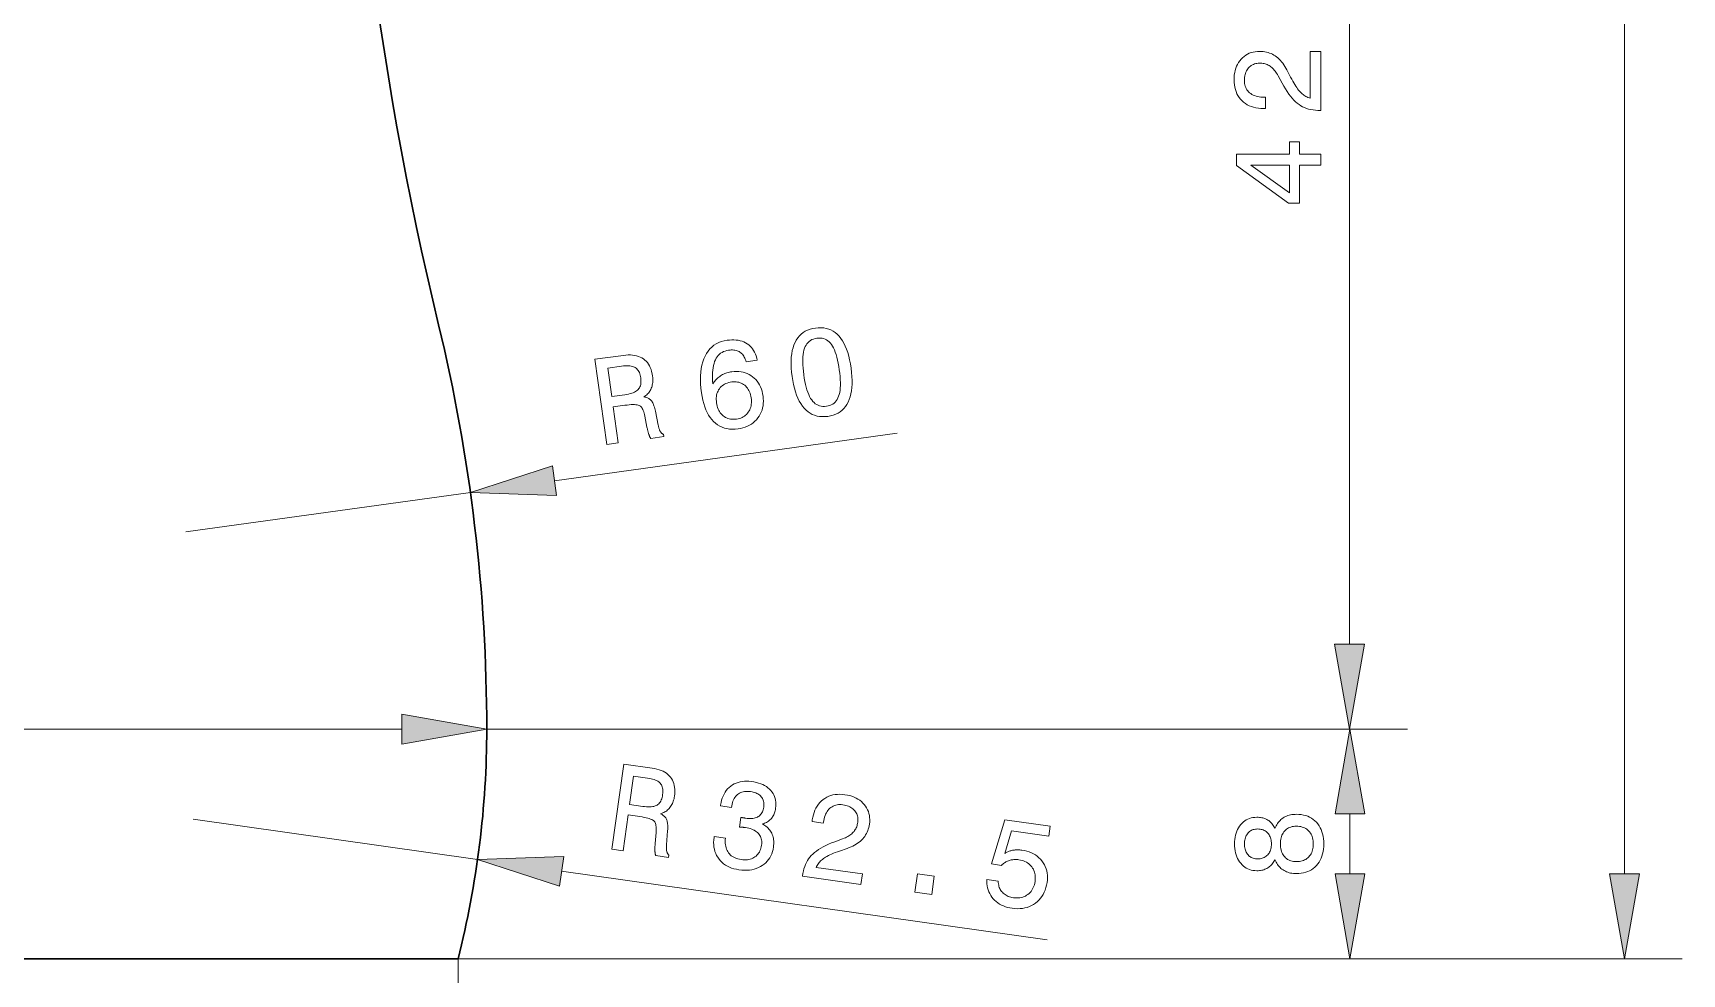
# Model space of a CAD drawing. Extents: x 0 to 297, y 0 to 562.
# Drawn here: x 160.9 to 218.3, y 124.6 to 157.4 of the extents above; entities that cross this region are included whole.
import ezdxf

# ---------------------------------------------------------------- set-up
doc = ezdxf.new("R2010")
doc.units = 0

msp = doc.modelspace()

# ---------------------------------------------------------------- linework, layer by layer
at = {"color": 7, "lineweight": 13}
for p, q in [((216.307, 128.124), (216.307, 362.215)), ((206.725, 136.124), (206.725, 172.215)), ((131.236, 133.17), (173.727, 133.17)), ((176.681, 133.17), (208.725, 133.17)), ((176.681, 133.17), (208.744, 133.17)), ((175.631, 125.17), (218.307, 125.17)), ((175.631, 125.17), (208.744, 125.17)), ((175.681, 125.17), (175.681, 105.089))]:
    msp.add_line(p, q, dxfattribs=at)
at = {"color": 7, "lineweight": 13, "ltscale": 0.301139}
msp.add_line((179.038, 141.821), (190.97, 143.476), dxfattribs=at)
at = {"color": 7, "lineweight": 13, "ltscale": 0.25}
for p, q in [((166.207, 140.04), (176.112, 141.415)), ((166.461, 130.028), (176.363, 128.632))]:
    msp.add_line(p, q, dxfattribs=at)
at = {"color": 7, "lineweight": 13, "ltscale": 0.052279}
msp.add_line((206.744, 128.124), (206.744, 130.215), dxfattribs=at)
at = {"color": 7, "lineweight": 13, "ltscale": 0.426984}
msp.add_line((179.288, 128.219), (196.2, 125.834), dxfattribs=at)
at = {"color": 7, "lineweight": 30}
for p, q in [((175.681, 125.17), (129.281, 125.17)), ((175.631, 125.17), (129.331, 125.17))]:
    msp.add_line(p, q, dxfattribs=at)
at = {"color": 7, "lineweight": 13}
for points in [[(205.725, 154.715), (205.713, 154.715), (205.625, 154.717), (205.541, 154.724), (205.459, 154.734), (205.38, 154.748), (205.304, 154.767), (205.232, 154.79), (205.162, 154.817), (205.095, 154.848), (205.031, 154.883), (204.97, 154.922), (204.91, 154.967), (204.85, 155.018), (204.791, 155.076), (204.732, 155.14), (204.673, 155.212), (204.613, 155.29), (204.554, 155.374), (204.496, 155.466), (204.437, 155.564), (204.378, 155.668), (204.239, 155.923), (204.214, 155.968), (204.188, 156.01), (204.162, 156.05), (204.135, 156.087), (204.107, 156.122), (204.079, 156.154), (204.05, 156.184), (204.02, 156.211), (203.99, 156.236), (203.96, 156.259), (203.928, 156.279), (203.896, 156.296), (203.862, 156.312), (203.827, 156.326), (203.791, 156.338), (203.754, 156.347), (203.716, 156.354), (203.677, 156.36), (203.637, 156.363), (203.596, 156.364), (203.549, 156.362), (203.504, 156.357), (203.461, 156.349), (203.42, 156.338), (203.381, 156.323), (203.343, 156.305), (203.307, 156.284), (203.274, 156.259), (203.241, 156.232), (203.211, 156.201), (203.183, 156.167), (203.159, 156.131), (203.137, 156.093), (203.117, 156.052), (203.101, 156.009), (203.088, 155.965), (203.078, 155.918), (203.071, 155.868), (203.066, 155.817), (203.065, 155.763), (203.067, 155.71), (203.072, 155.659), (203.081, 155.61), (203.094, 155.564), (203.111, 155.52), (203.132, 155.478), (203.156, 155.439), (203.183, 155.401), (203.215, 155.367), (203.25, 155.334), (203.289, 155.304), (203.33, 155.278), (203.374, 155.254), (203.421, 155.234), (203.471, 155.216), (203.523, 155.202), (203.578, 155.191), (203.636, 155.183), (203.697, 155.179), (203.76, 155.177), (203.796, 155.177), (203.796, 154.785), (203.735, 154.785), (203.642, 154.788), (203.553, 154.796), (203.468, 154.809), (203.387, 154.828), (203.31, 154.852), (203.237, 154.882), (203.168, 154.917), (203.102, 154.958), (203.041, 155.003), (202.984, 155.055), (202.931, 155.111), (202.884, 155.17), (202.842, 155.234), (202.806, 155.301), (202.776, 155.373), (202.751, 155.448), (202.731, 155.527), (202.717, 155.609), (202.709, 155.696), (202.706, 155.786), (202.709, 155.873), (202.716, 155.957), (202.729, 156.037), (202.746, 156.113), (202.768, 156.187), (202.795, 156.256), (202.827, 156.323), (202.864, 156.386), (202.906, 156.446), (202.953, 156.502), (203.004, 156.554), (203.058, 156.6), (203.115, 156.641), (203.175, 156.677), (203.238, 156.707), (203.304, 156.731), (203.374, 156.75), (203.446, 156.764), (203.522, 156.772), (203.6, 156.775), (203.661, 156.773), (203.721, 156.769), (203.779, 156.761), (203.836, 156.749), (203.891, 156.735), (203.944, 156.717), (203.996, 156.697), (204.047, 156.672), (204.096, 156.645), (204.143, 156.615), (204.189, 156.581), (204.234, 156.544), (204.277, 156.503), (204.32, 156.46), (204.361, 156.412), (204.4, 156.362), (204.439, 156.308), (204.476, 156.251), (204.512, 156.19), (204.547, 156.126), (204.675, 155.873), (204.713, 155.803), (204.749, 155.737), (204.785, 155.675), (204.82, 155.617), (204.854, 155.563), (204.888, 155.513), (204.921, 155.468), (204.953, 155.426), (204.984, 155.389), (205.015, 155.355), (205.046, 155.325), (205.077, 155.297), (205.109, 155.27), (205.142, 155.247), (205.176, 155.225), (205.21, 155.205), (205.245, 155.187), (205.281, 155.172), (205.317, 155.159), (205.354, 155.147), (205.354, 156.775), (205.725, 156.775)], [(205.725, 152.807), (204.983, 152.807), (204.983, 151.49), (204.604, 151.49), (202.793, 152.803), (202.793, 153.195), (204.637, 153.195), (204.637, 153.623), (204.983, 153.623), (204.983, 153.195), (205.725, 153.195)], [(204.637, 151.852), (204.637, 152.807), (203.295, 152.807)], [(187.314, 145.455), (187.296, 145.603), (187.285, 145.744), (187.279, 145.878), (187.28, 146.007), (187.288, 146.128), (187.301, 146.243), (187.321, 146.352), (187.347, 146.454), (187.379, 146.55), (187.418, 146.639), (187.462, 146.722), (187.513, 146.797), (187.569, 146.865), (187.632, 146.926), (187.7, 146.979), (187.774, 147.026), (187.854, 147.065), (187.94, 147.097), (188.032, 147.122), (188.13, 147.139), (188.229, 147.149), (188.325, 147.15), (188.417, 147.143), (188.505, 147.128), (188.589, 147.103), (188.669, 147.071), (188.745, 147.03), (188.818, 146.98), (188.886, 146.922), (188.951, 146.855), (189.012, 146.78), (189.068, 146.697), (189.121, 146.606), (189.169, 146.507), (189.213, 146.399), (189.253, 146.284), (189.289, 146.16), (189.32, 146.028), (189.348, 145.889), (189.371, 145.741), (189.389, 145.592), (189.4, 145.451), (189.406, 145.316), (189.405, 145.188), (189.398, 145.066), (189.385, 144.951), (189.365, 144.843), (189.34, 144.741), (189.308, 144.646), (189.27, 144.558), (189.226, 144.477), (189.175, 144.402), (189.119, 144.335), (189.057, 144.275), (188.988, 144.222), (188.914, 144.176), (188.834, 144.137), (188.747, 144.106), (188.655, 144.081), (188.556, 144.063), (188.457, 144.053), (188.362, 144.052), (188.271, 144.059), (188.183, 144.075), (188.099, 144.099), (188.019, 144.132), (187.943, 144.173), (187.87, 144.223), (187.801, 144.281), (187.736, 144.347), (187.674, 144.422), (187.617, 144.505), (187.564, 144.596), (187.516, 144.695), (187.472, 144.801), (187.432, 144.916), (187.396, 145.039), (187.364, 145.17), (187.337, 145.308)], [(186.103, 146.019), (185.711, 145.965), (185.699, 146.009), (185.685, 146.051), (185.669, 146.091), (185.651, 146.128), (185.631, 146.162), (185.609, 146.194), (185.585, 146.224), (185.559, 146.25), (185.531, 146.275), (185.501, 146.297), (185.469, 146.316), (185.435, 146.332), (185.4, 146.346), (185.363, 146.357), (185.325, 146.366), (185.284, 146.371), (185.242, 146.374), (185.198, 146.374), (185.153, 146.372), (185.106, 146.366), (185.043, 146.355), (184.983, 146.338), (184.927, 146.317), (184.876, 146.291), (184.827, 146.26), (184.783, 146.224), (184.743, 146.182), (184.706, 146.137), (184.673, 146.086), (184.644, 146.03), (184.618, 145.969), (184.597, 145.903), (184.578, 145.832), (184.564, 145.756), (184.553, 145.675), (184.546, 145.588), (184.542, 145.497), (184.543, 145.4), (184.546, 145.298), (184.554, 145.192), (184.575, 145.226), (184.598, 145.26), (184.621, 145.292), (184.647, 145.323), (184.673, 145.352), (184.701, 145.38), (184.73, 145.407), (184.761, 145.432), (184.793, 145.456), (184.826, 145.478), (184.86, 145.499), (184.895, 145.519), (184.932, 145.536), (184.97, 145.553), (185.008, 145.567), (185.048, 145.581), (185.089, 145.592), (185.131, 145.602), (185.174, 145.611), (185.218, 145.618), (185.301, 145.627), (185.382, 145.63), (185.46, 145.627), (185.536, 145.618), (185.61, 145.603), (185.681, 145.583), (185.749, 145.557), (185.816, 145.524), (185.879, 145.486), (185.941, 145.442), (185.998, 145.394), (186.051, 145.341), (186.099, 145.283), (186.143, 145.222), (186.181, 145.156), (186.215, 145.087), (186.244, 145.013), (186.269, 144.935), (186.288, 144.852), (186.303, 144.766), (186.312, 144.679), (186.315, 144.594), (186.312, 144.512), (186.304, 144.432), (186.289, 144.355), (186.268, 144.28), (186.241, 144.208), (186.208, 144.139), (186.169, 144.072), (186.124, 144.008), (186.074, 143.947), (186.019, 143.892), (185.96, 143.841), (185.898, 143.796), (185.831, 143.756), (185.759, 143.72), (185.684, 143.69), (185.604, 143.665), (185.52, 143.645), (185.432, 143.63), (185.33, 143.619), (185.231, 143.617), (185.136, 143.622), (185.046, 143.635), (184.959, 143.656), (184.876, 143.685), (184.797, 143.722), (184.721, 143.767), (184.65, 143.82), (184.582, 143.88), (184.519, 143.948), (184.461, 144.024), (184.407, 144.106), (184.357, 144.196), (184.313, 144.292), (184.273, 144.396), (184.238, 144.507), (184.207, 144.626), (184.181, 144.751), (184.16, 144.884), (184.141, 145.04), (184.13, 145.19), (184.125, 145.334), (184.127, 145.471), (184.136, 145.602), (184.152, 145.726), (184.174, 145.844), (184.204, 145.956), (184.241, 146.061), (184.284, 146.16), (184.334, 146.251), (184.39, 146.335), (184.452, 146.41), (184.52, 146.478), (184.593, 146.537), (184.673, 146.588), (184.759, 146.631), (184.85, 146.666), (184.948, 146.693), (185.051, 146.712), (185.135, 146.722), (185.215, 146.726), (185.292, 146.726), (185.367, 146.721), (185.438, 146.711), (185.507, 146.696), (185.572, 146.677), (185.635, 146.653), (185.694, 146.624), (185.751, 146.59), (185.804, 146.552), (185.853, 146.509), (185.898, 146.463), (185.939, 146.412), (185.976, 146.357), (186.01, 146.298), (186.039, 146.234), (186.064, 146.167), (186.086, 146.095)], [(187.723, 145.512), (187.741, 145.393), (187.761, 145.28), (187.784, 145.175), (187.808, 145.077), (187.834, 144.986), (187.863, 144.901), (187.894, 144.824), (187.926, 144.754), (187.961, 144.69), (187.998, 144.634), (188.037, 144.584), (188.079, 144.541), (188.124, 144.503), (188.171, 144.472), (188.22, 144.447), (188.273, 144.428), (188.328, 144.415), (188.385, 144.409), (188.445, 144.408), (188.508, 144.414), (188.57, 144.426), (188.628, 144.442), (188.681, 144.464), (188.731, 144.491), (188.776, 144.523), (188.817, 144.56), (188.853, 144.603), (188.885, 144.65), (188.913, 144.703), (188.937, 144.761), (188.957, 144.825), (188.973, 144.895), (188.985, 144.971), (188.993, 145.054), (188.997, 145.143), (188.997, 145.238), (188.993, 145.34), (188.986, 145.448), (188.975, 145.563), (188.959, 145.684), (188.941, 145.804), (188.921, 145.918), (188.899, 146.024), (188.874, 146.124), (188.848, 146.216), (188.82, 146.3), (188.789, 146.378), (188.757, 146.448), (188.723, 146.511), (188.687, 146.567), (188.648, 146.617), (188.607, 146.66), (188.563, 146.697), (188.516, 146.728), (188.467, 146.752), (188.414, 146.771), (188.36, 146.783), (188.302, 146.79), (188.242, 146.79), (188.179, 146.784), (188.117, 146.773), (188.059, 146.756), (188.006, 146.734), (187.957, 146.707), (187.911, 146.674), (187.87, 146.637), (187.834, 146.594), (187.801, 146.546), (187.773, 146.493), (187.748, 146.434), (187.728, 146.37), (187.712, 146.299), (187.7, 146.222), (187.691, 146.14), (187.687, 146.051), (187.686, 145.955), (187.689, 145.854), (187.697, 145.746), (187.708, 145.632)], [(180.859, 143.083), (180.447, 146.05), (181.439, 146.188), (181.525, 146.197), (181.607, 146.202), (181.686, 146.202), (181.761, 146.197), (181.833, 146.187), (181.901, 146.172), (181.966, 146.153), (182.026, 146.128), (182.084, 146.099), (182.137, 146.064), (182.187, 146.025), (182.233, 145.981), (182.275, 145.933), (182.313, 145.88), (182.347, 145.823), (182.376, 145.761), (182.402, 145.694), (182.423, 145.623), (182.441, 145.547), (182.455, 145.466), (182.46, 145.418), (182.464, 145.371), (182.465, 145.325), (182.464, 145.281), (182.461, 145.238), (182.456, 145.195), (182.448, 145.155), (182.439, 145.115), (182.427, 145.076), (182.413, 145.039), (182.396, 145.003), (182.378, 144.969), (182.358, 144.935), (182.335, 144.904), (182.31, 144.873), (182.284, 144.844), (182.255, 144.816), (182.224, 144.789), (182.19, 144.764), (182.155, 144.74), (182.188, 144.733), (182.22, 144.726), (182.25, 144.717), (182.278, 144.706), (182.304, 144.694), (182.329, 144.681), (182.352, 144.666), (182.373, 144.649), (182.393, 144.632), (182.411, 144.612), (182.428, 144.591), (182.445, 144.565), (182.46, 144.537), (182.476, 144.505), (182.49, 144.469), (182.504, 144.43), (182.518, 144.388), (182.531, 144.342), (182.543, 144.292), (182.554, 144.239), (182.653, 143.761), (182.659, 143.731), (182.666, 143.703), (182.673, 143.676), (182.68, 143.651), (182.687, 143.628), (182.694, 143.606), (182.701, 143.586), (182.709, 143.568), (182.716, 143.552), (182.724, 143.537), (182.732, 143.524), (182.741, 143.511), (182.75, 143.499), (182.76, 143.488), (182.771, 143.478), (182.782, 143.469), (182.793, 143.46), (182.806, 143.452), (182.818, 143.445), (182.832, 143.439), (182.843, 143.358), (182.394, 143.296), (182.387, 143.305), (182.38, 143.315), (182.373, 143.326), (182.366, 143.339), (182.359, 143.352), (182.352, 143.366), (182.345, 143.381), (182.339, 143.398), (182.332, 143.415), (182.326, 143.433), (182.319, 143.452), (182.313, 143.473), (182.306, 143.495), (182.3, 143.519), (182.293, 143.543), (182.287, 143.57), (182.28, 143.597), (182.274, 143.626), (182.267, 143.656), (182.261, 143.688), (182.186, 144.069), (182.174, 144.125), (182.161, 144.176), (182.147, 144.223), (182.132, 144.265), (182.115, 144.304), (182.097, 144.338), (182.079, 144.367), (182.059, 144.393), (182.037, 144.414), (182.015, 144.431), (181.989, 144.444), (181.957, 144.455), (181.92, 144.463), (181.876, 144.469), (181.826, 144.472), (181.771, 144.472), (181.709, 144.47), (181.642, 144.465), (181.568, 144.457), (181.489, 144.447), (181.082, 144.391), (181.256, 143.138)], [(181.379, 145.809), (180.895, 145.742), (181.032, 144.754), (181.489, 144.817), (181.556, 144.828), (181.619, 144.84), (181.678, 144.854), (181.732, 144.87), (181.781, 144.887), (181.826, 144.906), (181.866, 144.927), (181.902, 144.95), (181.933, 144.974), (181.959, 145), (181.982, 145.028), (182.002, 145.059), (182.018, 145.092), (182.032, 145.128), (182.042, 145.167), (182.049, 145.209), (182.052, 145.253), (182.053, 145.299), (182.05, 145.349), (182.044, 145.401), (182.036, 145.452), (182.025, 145.5), (182.012, 145.544), (181.997, 145.585), (181.979, 145.622), (181.959, 145.656), (181.937, 145.687), (181.912, 145.714), (181.885, 145.738), (181.856, 145.759), (181.824, 145.777), (181.789, 145.792), (181.75, 145.804), (181.707, 145.813), (181.661, 145.819), (181.612, 145.823), (181.559, 145.823), (181.502, 145.821), (181.442, 145.817)], [(185.89, 144.704), (185.88, 144.761), (185.868, 144.815), (185.853, 144.866), (185.834, 144.914), (185.813, 144.96), (185.789, 145.002), (185.763, 145.042), (185.733, 145.08), (185.7, 145.114), (185.665, 145.146), (185.627, 145.174), (185.588, 145.199), (185.547, 145.219), (185.505, 145.236), (185.461, 145.25), (185.415, 145.259), (185.369, 145.265), (185.32, 145.267), (185.27, 145.266), (185.219, 145.26), (185.162, 145.251), (185.108, 145.238), (185.057, 145.222), (185.009, 145.203), (184.964, 145.181), (184.922, 145.156), (184.883, 145.128), (184.847, 145.097), (184.814, 145.063), (184.784, 145.026), (184.758, 144.986), (184.735, 144.944), (184.715, 144.9), (184.7, 144.853), (184.688, 144.805), (184.68, 144.755), (184.675, 144.702), (184.674, 144.648), (184.677, 144.591), (184.683, 144.533), (184.693, 144.474), (184.706, 144.419), (184.721, 144.367), (184.74, 144.317), (184.762, 144.271), (184.786, 144.227), (184.813, 144.186), (184.844, 144.148), (184.877, 144.113), (184.913, 144.081), (184.952, 144.053), (184.992, 144.028), (185.034, 144.007), (185.078, 143.99), (185.124, 143.977), (185.172, 143.967), (185.221, 143.961), (185.273, 143.96), (185.326, 143.962), (185.381, 143.968), (185.433, 143.977), (185.483, 143.989), (185.53, 144.005), (185.575, 144.024), (185.617, 144.046), (185.656, 144.072), (185.693, 144.101), (185.728, 144.133), (185.76, 144.169), (185.789, 144.208), (185.816, 144.25), (185.839, 144.293), (185.858, 144.338), (185.873, 144.385), (185.885, 144.434), (185.893, 144.485), (185.898, 144.537), (185.899, 144.591), (185.896, 144.647)], [(178.967, 142.337), (176.112, 141.415), (179.11, 141.305)], [(206.204, 136.124), (206.725, 133.17), (207.246, 136.124)], [(173.727, 132.649), (176.681, 133.17), (173.727, 133.691)], [(207.265, 130.215), (206.744, 133.17), (206.223, 130.215)], [(181.032, 128.983), (181.45, 131.949), (182.441, 131.81), (182.527, 131.795), (182.607, 131.777), (182.683, 131.756), (182.754, 131.73), (182.82, 131.701), (182.881, 131.668), (182.938, 131.632), (182.99, 131.591), (183.037, 131.547), (183.079, 131.499), (183.116, 131.448), (183.148, 131.393), (183.175, 131.335), (183.197, 131.274), (183.214, 131.21), (183.225, 131.142), (183.232, 131.071), (183.233, 130.996), (183.229, 130.919), (183.22, 130.838), (183.212, 130.79), (183.203, 130.743), (183.191, 130.699), (183.178, 130.656), (183.163, 130.616), (183.147, 130.577), (183.128, 130.539), (183.108, 130.504), (183.086, 130.47), (183.062, 130.438), (183.037, 130.408), (183.01, 130.38), (182.981, 130.353), (182.951, 130.329), (182.918, 130.306), (182.885, 130.285), (182.849, 130.266), (182.812, 130.249), (182.773, 130.234), (182.733, 130.221), (182.763, 130.206), (182.791, 130.19), (182.817, 130.173), (182.841, 130.155), (182.863, 130.136), (182.883, 130.116), (182.902, 130.096), (182.918, 130.074), (182.932, 130.051), (182.944, 130.028), (182.954, 130.002), (182.963, 129.974), (182.97, 129.942), (182.976, 129.907), (182.981, 129.869), (182.983, 129.827), (182.985, 129.783), (182.984, 129.735), (182.983, 129.684), (182.979, 129.63), (182.943, 129.144), (182.941, 129.113), (182.939, 129.084), (182.938, 129.056), (182.938, 129.03), (182.939, 129.006), (182.94, 128.983), (182.941, 128.962), (182.944, 128.942), (182.946, 128.925), (182.95, 128.908), (182.954, 128.893), (182.959, 128.879), (182.965, 128.865), (182.971, 128.851), (182.978, 128.839), (182.986, 128.827), (182.995, 128.815), (183.005, 128.805), (183.015, 128.794), (183.026, 128.785), (183.015, 128.703), (182.566, 128.767), (182.562, 128.777), (182.558, 128.789), (182.554, 128.802), (182.551, 128.816), (182.548, 128.83), (182.545, 128.846), (182.543, 128.862), (182.541, 128.88), (182.539, 128.898), (182.538, 128.917), (182.537, 128.938), (182.537, 128.96), (182.537, 128.983), (182.537, 129.007), (182.537, 129.033), (182.538, 129.059), (182.54, 129.088), (182.541, 129.117), (182.543, 129.148), (182.545, 129.18), (182.579, 129.567), (182.582, 129.624), (182.584, 129.677), (182.583, 129.726), (182.58, 129.771), (182.574, 129.812), (182.567, 129.85), (182.557, 129.884), (182.544, 129.914), (182.53, 129.94), (182.513, 129.962), (182.492, 129.982), (182.464, 130.001), (182.43, 130.019), (182.39, 130.037), (182.343, 130.053), (182.289, 130.069), (182.23, 130.083), (182.164, 130.097), (182.091, 130.11), (182.012, 130.122), (181.605, 130.18), (181.428, 128.927)], [(182.28, 131.462), (181.795, 131.53), (181.656, 130.543), (182.113, 130.478), (182.181, 130.47), (182.245, 130.464), (182.305, 130.462), (182.361, 130.462), (182.413, 130.465), (182.461, 130.471), (182.506, 130.48), (182.546, 130.492), (182.583, 130.507), (182.616, 130.525), (182.645, 130.545), (182.673, 130.57), (182.698, 130.597), (182.72, 130.628), (182.741, 130.663), (182.759, 130.701), (182.774, 130.742), (182.788, 130.787), (182.799, 130.835), (182.807, 130.887), (182.813, 130.938), (182.816, 130.987), (182.816, 131.033), (182.812, 131.077), (182.805, 131.118), (182.796, 131.156), (182.783, 131.192), (182.766, 131.225), (182.747, 131.255), (182.725, 131.283), (182.699, 131.309), (182.669, 131.333), (182.635, 131.355), (182.596, 131.376), (182.554, 131.394), (182.507, 131.411), (182.456, 131.427), (182.402, 131.44), (182.343, 131.452)], [(184.602, 129.429), (184.996, 129.373), (184.99, 129.312), (184.988, 129.253), (184.99, 129.196), (184.995, 129.141), (185.003, 129.089), (185.015, 129.039), (185.031, 128.992), (185.051, 128.947), (185.074, 128.904), (185.1, 128.864), (185.13, 128.826), (185.163, 128.792), (185.199, 128.76), (185.238, 128.732), (185.281, 128.707), (185.327, 128.684), (185.375, 128.665), (185.427, 128.649), (185.482, 128.636), (185.54, 128.626), (185.598, 128.62), (185.653, 128.617), (185.706, 128.617), (185.758, 128.621), (185.807, 128.628), (185.854, 128.639), (185.899, 128.654), (185.943, 128.672), (185.984, 128.693), (186.023, 128.718), (186.059, 128.746), (186.093, 128.776), (186.123, 128.81), (186.15, 128.846), (186.175, 128.886), (186.196, 128.928), (186.215, 128.973), (186.23, 129.02), (186.242, 129.071), (186.251, 129.124), (186.257, 129.173), (186.258, 129.22), (186.256, 129.265), (186.25, 129.309), (186.241, 129.351), (186.228, 129.391), (186.211, 129.43), (186.191, 129.466), (186.167, 129.501), (186.14, 129.535), (186.109, 129.566), (186.075, 129.595), (186.038, 129.621), (185.998, 129.645), (185.955, 129.667), (185.909, 129.686), (185.859, 129.703), (185.807, 129.718), (185.752, 129.73), (185.693, 129.739), (185.685, 129.74), (185.676, 129.742), (185.668, 129.743), (185.659, 129.744), (185.65, 129.745), (185.641, 129.746), (185.632, 129.747), (185.623, 129.748), (185.614, 129.749), (185.605, 129.75), (185.595, 129.75), (185.585, 129.751), (185.575, 129.752), (185.563, 129.753), (185.551, 129.754), (185.539, 129.756), (185.526, 129.757), (185.512, 129.758), (185.498, 129.759), (185.483, 129.76), (185.53, 130.096), (185.54, 130.095), (185.549, 130.093), (185.557, 130.092), (185.566, 130.09), (185.575, 130.088), (185.584, 130.087), (185.592, 130.085), (185.601, 130.084), (185.609, 130.082), (185.618, 130.081), (185.626, 130.08), (185.634, 130.078), (185.642, 130.077), (185.65, 130.076), (185.658, 130.075), (185.665, 130.073), (185.673, 130.072), (185.68, 130.071), (185.688, 130.07), (185.695, 130.069), (185.751, 130.062), (185.805, 130.058), (185.856, 130.057), (185.904, 130.058), (185.95, 130.062), (185.993, 130.069), (186.033, 130.078), (186.07, 130.09), (186.105, 130.105), (186.138, 130.123), (186.167, 130.143), (186.195, 130.166), (186.22, 130.192), (186.242, 130.22), (186.262, 130.252), (186.28, 130.286), (186.295, 130.323), (186.308, 130.363), (186.318, 130.405), (186.326, 130.451), (186.33, 130.495), (186.332, 130.537), (186.331, 130.578), (186.327, 130.617), (186.32, 130.655), (186.31, 130.69), (186.297, 130.724), (186.281, 130.757), (186.262, 130.787), (186.24, 130.816), (186.215, 130.843), (186.187, 130.868), (186.157, 130.891), (186.124, 130.911), (186.088, 130.93), (186.05, 130.947), (186.009, 130.961), (185.965, 130.973), (185.919, 130.984), (185.87, 130.992), (185.814, 130.998), (185.761, 131.001), (185.71, 131), (185.661, 130.995), (185.614, 130.987), (185.57, 130.975), (185.528, 130.96), (185.488, 130.941), (185.451, 130.918), (185.416, 130.892), (185.383, 130.862), (185.353, 130.829), (185.325, 130.793), (185.3, 130.753), (185.278, 130.709), (185.257, 130.662), (185.24, 130.612), (185.225, 130.558), (185.212, 130.501), (185.202, 130.441), (184.822, 130.494), (184.826, 130.524), (184.841, 130.609), (184.86, 130.69), (184.884, 130.766), (184.912, 130.839), (184.945, 130.907), (184.982, 130.97), (185.025, 131.03), (185.071, 131.085), (185.122, 131.136), (185.178, 131.183), (185.237, 131.225), (185.3, 131.261), (185.365, 131.291), (185.433, 131.316), (185.503, 131.335), (185.577, 131.349), (185.653, 131.356), (185.732, 131.358), (185.814, 131.355), (185.898, 131.346), (185.987, 131.331), (186.071, 131.313), (186.15, 131.291), (186.225, 131.265), (186.295, 131.236), (186.36, 131.203), (186.421, 131.166), (186.476, 131.126), (186.528, 131.083), (186.574, 131.035), (186.615, 130.985), (186.651, 130.931), (186.682, 130.876), (186.707, 130.817), (186.726, 130.756), (186.74, 130.692), (186.749, 130.626), (186.752, 130.557), (186.749, 130.485), (186.742, 130.411), (186.735, 130.369), (186.726, 130.328), (186.716, 130.289), (186.704, 130.251), (186.69, 130.215), (186.674, 130.18), (186.657, 130.147), (186.638, 130.116), (186.617, 130.086), (186.595, 130.057), (186.571, 130.03), (186.545, 130.005), (186.518, 129.981), (186.489, 129.96), (186.458, 129.94), (186.426, 129.921), (186.392, 129.905), (186.357, 129.89), (186.32, 129.876), (186.281, 129.865), (186.326, 129.84), (186.367, 129.813), (186.406, 129.785), (186.443, 129.755), (186.477, 129.723), (186.508, 129.69), (186.537, 129.655), (186.563, 129.618), (186.586, 129.58), (186.607, 129.54), (186.625, 129.499), (186.641, 129.456), (186.654, 129.412), (186.664, 129.367), (186.671, 129.32), (186.676, 129.272), (186.677, 129.222), (186.677, 129.171), (186.673, 129.119), (186.667, 129.065), (186.652, 128.982), (186.632, 128.903), (186.606, 128.828), (186.576, 128.757), (186.539, 128.69), (186.498, 128.628), (186.451, 128.569), (186.398, 128.515), (186.341, 128.465), (186.278, 128.42), (186.21, 128.379), (186.14, 128.344), (186.066, 128.315), (185.99, 128.292), (185.91, 128.274), (185.827, 128.262), (185.741, 128.255), (185.652, 128.255), (185.56, 128.26), (185.465, 128.271), (185.375, 128.286), (185.29, 128.306), (185.209, 128.331), (185.133, 128.361), (185.061, 128.396), (184.994, 128.436), (184.931, 128.48), (184.873, 128.53), (184.819, 128.584), (184.77, 128.643), (184.726, 128.706), (184.688, 128.772), (184.655, 128.841), (184.629, 128.912), (184.609, 128.986), (184.595, 129.063), (184.587, 129.143), (184.584, 129.226), (184.588, 129.311), (184.598, 129.4)], [(187.673, 128.046), (187.675, 128.059), (187.689, 128.145), (187.707, 128.228), (187.728, 128.308), (187.754, 128.383), (187.783, 128.456), (187.815, 128.525), (187.852, 128.59), (187.892, 128.652), (187.935, 128.711), (187.983, 128.766), (188.035, 128.819), (188.095, 128.87), (188.16, 128.921), (188.233, 128.971), (188.311, 129.02), (188.397, 129.067), (188.489, 129.114), (188.587, 129.159), (188.693, 129.204), (188.804, 129.247), (189.076, 129.349), (189.124, 129.368), (189.17, 129.388), (189.213, 129.408), (189.253, 129.43), (189.292, 129.452), (189.328, 129.476), (189.361, 129.5), (189.392, 129.526), (189.421, 129.552), (189.447, 129.579), (189.472, 129.608), (189.494, 129.637), (189.514, 129.669), (189.533, 129.701), (189.549, 129.735), (189.564, 129.77), (189.576, 129.807), (189.587, 129.845), (189.596, 129.884), (189.603, 129.925), (189.607, 129.971), (189.609, 130.016), (189.607, 130.06), (189.601, 130.102), (189.592, 130.144), (189.58, 130.183), (189.564, 130.222), (189.544, 130.259), (189.521, 130.294), (189.495, 130.328), (189.465, 130.361), (189.433, 130.39), (189.398, 130.417), (189.361, 130.442), (189.321, 130.464), (189.278, 130.483), (189.233, 130.5), (189.185, 130.514), (189.135, 130.526), (189.082, 130.535), (189.029, 130.54), (188.978, 130.542), (188.928, 130.539), (188.88, 130.533), (188.834, 130.523), (188.79, 130.508), (188.748, 130.49), (188.707, 130.468), (188.668, 130.441), (188.631, 130.411), (188.596, 130.377), (188.564, 130.34), (188.534, 130.299), (188.508, 130.256), (188.484, 130.209), (188.462, 130.159), (188.444, 130.106), (188.428, 130.05), (188.415, 129.99), (188.404, 129.928), (188.399, 129.892), (188.011, 129.947), (188.02, 130.007), (188.035, 130.099), (188.056, 130.186), (188.081, 130.268), (188.111, 130.346), (188.146, 130.419), (188.185, 130.487), (188.23, 130.551), (188.279, 130.61), (188.333, 130.664), (188.392, 130.714), (188.454, 130.758), (188.52, 130.797), (188.589, 130.829), (188.661, 130.855), (188.735, 130.875), (188.813, 130.89), (188.894, 130.898), (188.978, 130.9), (189.065, 130.896), (189.155, 130.886), (189.24, 130.872), (189.322, 130.853), (189.4, 130.829), (189.473, 130.801), (189.543, 130.769), (189.608, 130.733), (189.669, 130.692), (189.727, 130.646), (189.78, 130.596), (189.829, 130.542), (189.873, 130.484), (189.912, 130.425), (189.944, 130.362), (189.971, 130.298), (189.992, 130.231), (190.007, 130.162), (190.016, 130.091), (190.02, 130.017), (190.017, 129.941), (190.009, 129.863), (189.999, 129.803), (189.986, 129.744), (189.97, 129.688), (189.951, 129.633), (189.929, 129.581), (189.904, 129.53), (189.876, 129.482), (189.845, 129.435), (189.811, 129.391), (189.775, 129.348), (189.735, 129.307), (189.692, 129.268), (189.646, 129.231), (189.596, 129.195), (189.544, 129.161), (189.488, 129.129), (189.429, 129.098), (189.367, 129.069), (189.302, 129.042), (189.234, 129.016), (188.965, 128.924), (188.891, 128.897), (188.82, 128.87), (188.754, 128.844), (188.692, 128.817), (188.634, 128.791), (188.58, 128.764), (188.53, 128.738), (188.484, 128.712), (188.443, 128.686), (188.406, 128.661), (188.371, 128.634), (188.339, 128.607), (188.309, 128.579), (188.28, 128.55), (188.254, 128.52), (188.23, 128.488), (188.207, 128.456), (188.187, 128.423), (188.169, 128.389), (188.153, 128.353), (189.764, 128.126), (189.712, 127.759)], [(194.099, 127.93), (194.496, 127.874), (194.497, 127.828), (194.502, 127.783), (194.51, 127.74), (194.52, 127.698), (194.532, 127.658), (194.548, 127.62), (194.566, 127.584), (194.587, 127.549), (194.611, 127.516), (194.638, 127.485), (194.667, 127.455), (194.697, 127.428), (194.731, 127.404), (194.766, 127.381), (194.803, 127.362), (194.842, 127.344), (194.884, 127.329), (194.928, 127.316), (194.973, 127.306), (195.021, 127.298), (195.08, 127.291), (195.137, 127.289), (195.192, 127.29), (195.245, 127.296), (195.297, 127.305), (195.346, 127.318), (195.394, 127.336), (195.44, 127.357), (195.484, 127.382), (195.527, 127.411), (195.567, 127.444), (195.603, 127.479), (195.636, 127.518), (195.666, 127.559), (195.693, 127.603), (195.716, 127.649), (195.736, 127.699), (195.753, 127.751), (195.766, 127.806), (195.776, 127.864), (195.782, 127.923), (195.785, 127.981), (195.784, 128.037), (195.778, 128.09), (195.769, 128.142), (195.756, 128.192), (195.739, 128.24), (195.718, 128.286), (195.693, 128.329), (195.664, 128.371), (195.632, 128.411), (195.597, 128.447), (195.558, 128.48), (195.517, 128.509), (195.473, 128.536), (195.426, 128.559), (195.376, 128.579), (195.323, 128.595), (195.266, 128.609), (195.207, 128.619), (195.173, 128.623), (195.139, 128.626), (195.105, 128.627), (195.072, 128.627), (195.039, 128.625), (195.007, 128.622), (194.975, 128.617), (194.943, 128.611), (194.912, 128.604), (194.881, 128.595), (194.851, 128.584), (194.821, 128.572), (194.792, 128.559), (194.764, 128.544), (194.736, 128.528), (194.708, 128.51), (194.681, 128.491), (194.654, 128.471), (194.629, 128.449), (194.603, 128.425), (194.263, 128.473), (194.719, 130.014), (196.305, 129.791), (196.256, 129.44), (194.955, 129.623), (194.723, 128.841), (194.748, 128.856), (194.773, 128.87), (194.798, 128.883), (194.824, 128.896), (194.851, 128.907), (194.879, 128.917), (194.907, 128.926), (194.936, 128.935), (194.965, 128.942), (194.995, 128.948), (195.026, 128.953), (195.057, 128.957), (195.088, 128.96), (195.12, 128.962), (195.152, 128.963), (195.184, 128.963), (195.217, 128.962), (195.251, 128.96), (195.284, 128.957), (195.318, 128.952), (195.408, 128.937), (195.493, 128.917), (195.573, 128.892), (195.649, 128.862), (195.721, 128.826), (195.789, 128.786), (195.852, 128.742), (195.911, 128.692), (195.966, 128.637), (196.016, 128.577), (196.061, 128.514), (196.1, 128.448), (196.133, 128.379), (196.16, 128.308), (196.181, 128.234), (196.195, 128.158), (196.204, 128.079), (196.207, 127.997), (196.204, 127.913), (196.194, 127.826), (196.178, 127.735), (196.157, 127.648), (196.13, 127.565), (196.098, 127.487), (196.061, 127.413), (196.018, 127.344), (195.969, 127.279), (195.916, 127.218), (195.857, 127.162), (195.792, 127.11), (195.723, 127.063), (195.652, 127.023), (195.578, 126.989), (195.501, 126.962), (195.421, 126.94), (195.339, 126.925), (195.254, 126.917), (195.166, 126.914), (195.075, 126.918), (194.982, 126.928), (194.9, 126.942), (194.821, 126.961), (194.746, 126.983), (194.674, 127.01), (194.606, 127.042), (194.542, 127.077), (194.481, 127.117), (194.423, 127.162), (194.369, 127.21), (194.319, 127.263), (194.273, 127.32), (194.232, 127.378), (194.197, 127.439), (194.167, 127.503), (194.142, 127.568), (194.123, 127.636), (194.109, 127.706), (194.1, 127.778), (194.097, 127.853)], [(204.129, 128.633), (204.11, 128.595), (204.09, 128.558), (204.068, 128.523), (204.046, 128.491), (204.022, 128.46), (203.996, 128.431), (203.97, 128.404), (203.942, 128.38), (203.913, 128.357), (203.882, 128.336), (203.85, 128.317), (203.817, 128.3), (203.782, 128.286), (203.746, 128.273), (203.708, 128.262), (203.669, 128.253), (203.629, 128.246), (203.587, 128.241), (203.543, 128.238), (203.498, 128.237), (203.431, 128.24), (203.366, 128.247), (203.304, 128.26), (203.244, 128.278), (203.187, 128.302), (203.132, 128.33), (203.08, 128.364), (203.031, 128.402), (202.984, 128.446), (202.94, 128.495), (202.899, 128.549), (202.862, 128.605), (202.83, 128.664), (202.802, 128.727), (202.778, 128.793), (202.759, 128.862), (202.744, 128.934), (202.733, 129.009), (202.727, 129.087), (202.725, 129.169), (202.727, 129.251), (202.733, 129.329), (202.744, 129.405), (202.759, 129.477), (202.778, 129.546), (202.802, 129.612), (202.83, 129.674), (202.862, 129.734), (202.899, 129.79), (202.94, 129.842), (202.984, 129.891), (203.031, 129.935), (203.08, 129.973), (203.132, 130.006), (203.187, 130.035), (203.244, 130.058), (203.304, 130.076), (203.366, 130.088), (203.431, 130.096), (203.498, 130.099), (203.544, 130.098), (203.587, 130.095), (203.63, 130.09), (203.67, 130.083), (203.71, 130.074), (203.748, 130.064), (203.784, 130.051), (203.819, 130.037), (203.852, 130.02), (203.884, 130.002), (203.915, 129.981), (203.944, 129.959), (203.972, 129.934), (203.998, 129.908), (204.023, 129.879), (204.047, 129.848), (204.07, 129.815), (204.091, 129.78), (204.11, 129.743), (204.129, 129.704), (204.148, 129.752), (204.17, 129.798), (204.193, 129.841), (204.219, 129.882), (204.246, 129.921), (204.276, 129.957), (204.307, 129.99), (204.341, 130.021), (204.376, 130.05), (204.413, 130.076), (204.453, 130.1), (204.494, 130.122), (204.536, 130.14), (204.581, 130.157), (204.627, 130.171), (204.675, 130.182), (204.724, 130.191), (204.776, 130.197), (204.829, 130.201), (204.883, 130.202), (204.968, 130.199), (205.049, 130.191), (205.127, 130.177), (205.201, 130.157), (205.272, 130.132), (205.339, 130.101), (205.403, 130.065), (205.463, 130.023), (205.52, 129.976), (205.573, 129.923), (205.622, 129.865), (205.665, 129.803), (205.704, 129.737), (205.737, 129.668), (205.766, 129.594), (205.789, 129.517), (205.807, 129.436), (205.82, 129.351), (205.828, 129.262), (205.83, 129.169), (205.828, 129.076), (205.82, 128.987), (205.807, 128.902), (205.789, 128.821), (205.766, 128.744), (205.737, 128.67), (205.704, 128.601), (205.665, 128.535), (205.622, 128.474), (205.573, 128.416), (205.52, 128.363), (205.463, 128.316), (205.403, 128.274), (205.339, 128.238), (205.272, 128.208), (205.201, 128.182), (205.127, 128.163), (205.049, 128.149), (204.968, 128.141), (204.883, 128.138), (204.829, 128.139), (204.776, 128.143), (204.724, 128.149), (204.675, 128.158), (204.627, 128.169), (204.581, 128.183), (204.536, 128.199), (204.494, 128.218), (204.453, 128.24), (204.413, 128.263), (204.376, 128.29), (204.341, 128.318), (204.307, 128.349), (204.276, 128.383), (204.246, 128.419), (204.219, 128.457), (204.193, 128.497), (204.17, 128.54), (204.148, 128.586)], [(204.875, 128.553), (204.929, 128.555), (204.98, 128.56), (205.029, 128.568), (205.076, 128.58), (205.12, 128.595), (205.163, 128.613), (205.202, 128.634), (205.24, 128.659), (205.275, 128.687), (205.308, 128.719), (205.339, 128.753), (205.366, 128.79), (205.389, 128.829), (205.41, 128.87), (205.428, 128.914), (205.442, 128.96), (205.453, 129.009), (205.461, 129.06), (205.466, 129.113), (205.467, 129.169), (205.466, 129.225), (205.461, 129.279), (205.453, 129.33), (205.442, 129.379), (205.428, 129.425), (205.41, 129.469), (205.389, 129.511), (205.366, 129.55), (205.339, 129.587), (205.308, 129.621), (205.275, 129.653), (205.24, 129.681), (205.202, 129.705), (205.163, 129.727), (205.12, 129.745), (205.076, 129.76), (205.029, 129.772), (204.98, 129.78), (204.929, 129.785), (204.875, 129.787), (204.825, 129.785), (204.777, 129.78), (204.732, 129.772), (204.688, 129.76), (204.647, 129.745), (204.607, 129.727), (204.57, 129.706), (204.535, 129.681), (204.502, 129.653), (204.471, 129.622), (204.443, 129.588), (204.418, 129.551), (204.396, 129.512), (204.376, 129.471), (204.36, 129.427), (204.346, 129.38), (204.336, 129.331), (204.329, 129.279), (204.324, 129.225), (204.323, 129.169), (204.324, 129.113), (204.329, 129.059), (204.336, 129.008), (204.346, 128.959), (204.36, 128.913), (204.376, 128.869), (204.396, 128.827), (204.418, 128.788), (204.443, 128.752), (204.471, 128.718), (204.502, 128.686), (204.535, 128.658), (204.57, 128.634), (204.607, 128.612), (204.647, 128.594), (204.688, 128.58), (204.732, 128.568), (204.777, 128.56), (204.825, 128.555)], [(203.532, 128.648), (203.574, 128.65), (203.615, 128.654), (203.654, 128.661), (203.691, 128.671), (203.726, 128.684), (203.76, 128.699), (203.792, 128.718), (203.822, 128.739), (203.851, 128.763), (203.878, 128.79), (203.903, 128.82), (203.925, 128.851), (203.945, 128.884), (203.962, 128.919), (203.976, 128.956), (203.988, 128.995), (203.997, 129.036), (204.003, 129.078), (204.007, 129.123), (204.009, 129.169), (204.007, 129.216), (204.003, 129.26), (203.997, 129.303), (203.988, 129.344), (203.976, 129.383), (203.962, 129.42), (203.945, 129.455), (203.925, 129.489), (203.903, 129.52), (203.878, 129.549), (203.851, 129.576), (203.822, 129.601), (203.792, 129.622), (203.76, 129.64), (203.726, 129.656), (203.691, 129.669), (203.654, 129.679), (203.615, 129.686), (203.574, 129.69), (203.532, 129.692), (203.49, 129.69), (203.45, 129.686), (203.411, 129.679), (203.375, 129.669), (203.34, 129.657), (203.307, 129.642), (203.276, 129.624), (203.247, 129.603), (203.219, 129.579), (203.194, 129.553), (203.17, 129.524), (203.149, 129.493), (203.131, 129.46), (203.115, 129.424), (203.101, 129.387), (203.09, 129.348), (203.082, 129.306), (203.075, 129.262), (203.072, 129.217), (203.07, 129.169), (203.072, 129.121), (203.075, 129.076), (203.082, 129.033), (203.09, 128.991), (203.101, 128.952), (203.115, 128.915), (203.131, 128.88), (203.149, 128.847), (203.17, 128.816), (203.194, 128.787), (203.219, 128.761), (203.247, 128.737), (203.276, 128.716), (203.307, 128.698), (203.34, 128.683), (203.375, 128.67), (203.411, 128.661), (203.45, 128.654), (203.49, 128.65)], [(179.361, 128.735), (176.363, 128.632), (179.215, 127.703)], [(191.587, 127.494), (191.677, 128.131), (192.268, 128.048), (192.178, 127.411)], [(206.223, 128.124), (206.744, 125.17), (207.265, 128.124)], [(215.786, 128.124), (216.307, 125.17), (216.828, 128.124)]]:
    msp.add_lwpolyline(points, close=True, dxfattribs=at)
at = {"color": 7, "lineweight": 30}
for centre, radius, start, end in [((290.581, 175.17), 118.9, 180.00001, 193.57795), ((116.681, 133.17), 60, 0.00001, 13.57794), ((144.181, 133.17), 32.5, 345.74998, 359.99999)]:
    msp.add_arc(centre, radius, start, end, dxfattribs=at)
at = {"color": 7, "lineweight": 13}
for points in [[(178.967, 142.337), (176.112, 141.415), (178.967, 142.337), (179.11, 141.305)], [(206.204, 136.124), (206.725, 133.17), (206.204, 136.124), (207.246, 136.124)], [(173.727, 132.649), (176.681, 133.17), (173.727, 132.649), (173.727, 133.691)], [(207.265, 130.215), (206.744, 133.17), (207.265, 130.215), (206.223, 130.215)], [(179.361, 128.735), (176.363, 128.632), (179.361, 128.735), (179.215, 127.703)], [(206.223, 128.124), (206.744, 125.17), (206.223, 128.124), (207.265, 128.124)], [(215.786, 128.124), (216.307, 125.17), (215.786, 128.124), (216.828, 128.124)]]:
    msp.add_solid(points, dxfattribs=at)

doc.saveas('drawing.dxf')
